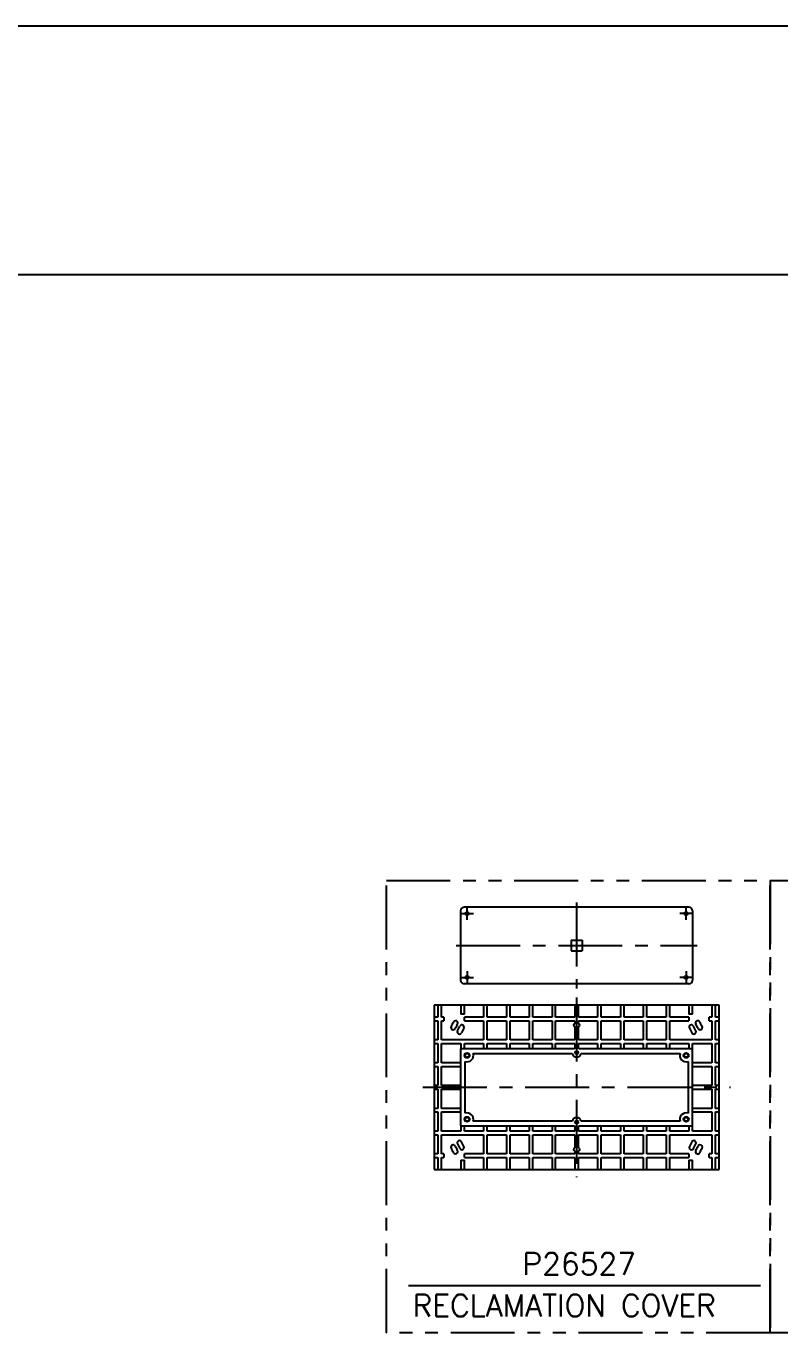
# Model space of a CAD drawing. Extents: x 9929 to 10523, y -3370 to -2950.
# Drawn here: x 10299.9 to 10403.2, y -3129.1 to -2950.2 of the extents above; entities that cross this region are included whole.
import ezdxf

# ---------------------------------------------------------------- set-up
doc = ezdxf.new("R2010")
doc.units = 0
doc.header["$LTSCALE"] = 7
doc.header["$MEASUREMENT"] = 0
doc.linetypes.add('CENTER', pattern=[2, 1.25, -0.25, 0.25, -0.25])
doc.linetypes.add('PHANTOM', pattern=[2.5, 1.25, -0.25, 0.25, -0.25, 0.25, -0.25])
doc.layers.get('0').update_dxf_attribs({"color": 2, "linetype": 'CONTINUOUS'})
for name, color, linetype in [('1', 1, 'CENTER'), ('7', 7, 'CONTINUOUS'), ('CL', 1, 'CENTER'), ('D', 2, 'CONTINUOUS'), ('DWG', 7, 'CONTINUOUS'), ('PH', 3, 'PHANTOM')]:
    doc.layers.add(name, color=color, linetype=linetype)
doc.styles.add('GHS', font='ROMANS.shx', dxfattribs={"bigfont": 'GHS.shx'})

msp = doc.modelspace()

# ---------------------------------------------------------------- linework, layer by layer
msp.add_line((10522.55, -2950.19), (9928.55, -2950.19))
at = {"color": 4}
msp.add_line((10190.09, -2984.19), (10508.55, -2984.19), dxfattribs=at)
at = {"color": 1, "linetype": 'CENTER'}
msp.add_line((10375.32, -3070.21), (10375.32, -3081.97), dxfattribs=at)
at = {"layer": '1'}
for p, q in [((10359.45, -3071.71), (10361.2, -3071.71)), ((10360.32, -3072.59), (10360.32, -3070.84)), ((10391.2, -3071.71), (10389.45, -3071.71)), ((10390.32, -3072.59), (10390.32, -3070.84)), ((10360.32, -3079.6), (10360.32, -3081.35)), ((10390.32, -3079.6), (10390.32, -3081.35)), ((10359.45, -3080.47), (10361.2, -3080.47)), ((10391.2, -3080.47), (10389.45, -3080.47))]:
    msp.add_line(p, q, dxfattribs=at)
at = {"layer": '7', "color": 1, "linetype": 'CENTER'}
msp.add_line((10358.82, -3076.09), (10391.83, -3076.09), dxfattribs=at)
at = {"layer": '7'}
msp.add_circle((10390.32, -3071.71), 0.225, dxfattribs=at)
at = {"layer": 'CL'}
for p, q in [((10375.32, -3083.22), (10375.32, -3107.81)), ((10354.27, -3095.51), (10396.38, -3095.51))]:
    msp.add_line(p, q, dxfattribs=at)
at = {"layer": 'D'}
msp.add_line((10352.32, -3122.67), (10400.48, -3122.67), dxfattribs=at)
at = {"layer": 'DWG'}
for p, q in [((10359.44, -3071.34), (10359.44, -3080.85)), ((10390.7, -3070.84), (10359.94, -3070.84)), ((10391.2, -3071.34), (10391.2, -3080.85)), ((10374.57, -3075.34), (10376.07, -3075.34)), ((10374.57, -3075.34), (10374.57, -3076.84)), ((10376.07, -3075.34), (10376.07, -3076.84)), ((10374.57, -3076.84), (10376.07, -3076.84)), ((10390.7, -3081.35), (10359.94, -3081.35)), ((10355.82, -3084.26), (10355.82, -3106.76)), ((10394.82, -3084.26), (10355.82, -3084.26)), ((10356.32, -3084.26), (10356.32, -3085.89)), ((10356.82, -3085.89), (10356.82, -3084.26)), ((10359.45, -3084.26), (10359.45, -3085.51)), ((10359.95, -3085.51), (10359.95, -3084.26)), ((10362.57, -3084.26), (10362.57, -3085.89)), ((10363.07, -3085.89), (10363.07, -3084.26)), ((10365.7, -3084.26), (10365.7, -3085.89)), ((10366.2, -3085.89), (10366.2, -3084.26)), ((10368.82, -3084.26), (10368.82, -3085.89)), ((10369.32, -3085.89), (10369.32, -3084.26)), ((10371.95, -3084.26), (10371.95, -3085.89)), ((10372.45, -3085.89), (10372.45, -3084.26)), ((10375.07, -3084.26), (10375.07, -3085.89)), ((10375.57, -3085.89), (10375.57, -3084.26)), ((10378.2, -3084.26), (10378.2, -3085.89)), ((10378.7, -3085.89), (10378.7, -3084.26)), ((10381.32, -3084.26), (10381.32, -3085.89)), ((10381.82, -3085.89), (10381.82, -3084.26)), ((10384.45, -3084.26), (10384.45, -3085.89)), ((10384.95, -3085.89), (10384.95, -3084.26)), ((10387.57, -3084.26), (10387.57, -3085.89)), ((10388.07, -3085.89), (10388.07, -3084.26)), ((10390.7, -3084.26), (10390.7, -3085.51)), ((10391.2, -3085.51), (10391.2, -3084.26)), ((10393.82, -3084.26), (10393.82, -3085.89)), ((10394.32, -3085.89), (10394.32, -3084.26)), ((10394.82, -3106.76), (10394.82, -3084.26)), ((10356.32, -3085.89), (10355.82, -3085.89)), ((10355.82, -3086.39), (10356.32, -3086.39)), ((10356.32, -3086.39), (10356.32, -3089.01)), ((10357.15, -3085.89), (10356.82, -3085.89)), ((10356.82, -3089.01), (10356.82, -3086.39)), ((10356.82, -3086.39), (10357.15, -3086.39)), ((10357.15, -3085.89), (10357.15, -3086.39)), ((10359.95, -3085.51), (10359.45, -3085.51)), ((10362.57, -3085.89), (10359.95, -3085.89)), ((10359.95, -3086.39), (10359.95, -3085.89)), ((10359.95, -3086.39), (10362.57, -3086.39)), ((10362.57, -3086.39), (10362.57, -3089.01)), ((10365.7, -3085.89), (10363.07, -3085.89)), ((10363.07, -3089.01), (10363.07, -3086.39)), ((10363.07, -3086.39), (10365.7, -3086.39)), ((10365.7, -3086.39), (10365.7, -3089.01)), ((10368.82, -3085.89), (10366.2, -3085.89)), ((10366.2, -3089.01), (10366.2, -3086.39)), ((10366.2, -3086.39), (10368.82, -3086.39)), ((10368.82, -3086.39), (10368.82, -3089.01)), ((10371.95, -3085.89), (10369.32, -3085.89)), ((10369.32, -3089.01), (10369.32, -3086.39)), ((10369.32, -3086.39), (10371.95, -3086.39)), ((10371.95, -3086.39), (10371.95, -3089.01)), ((10375.07, -3085.89), (10372.45, -3085.89)), ((10372.45, -3089.01), (10372.45, -3086.39)), ((10372.45, -3086.39), (10375.07, -3086.39)), ((10375.07, -3086.39), (10375.07, -3086.73)), ((10378.2, -3085.89), (10375.57, -3085.89)), ((10375.57, -3086.39), (10378.2, -3086.39)), ((10375.57, -3086.73), (10375.57, -3086.39)), ((10378.2, -3086.39), (10378.2, -3089.01)), ((10381.32, -3085.89), (10378.7, -3085.89)), ((10378.7, -3089.01), (10378.7, -3086.39)), ((10378.7, -3086.39), (10381.32, -3086.39)), ((10381.32, -3086.39), (10381.32, -3089.01)), ((10384.45, -3085.89), (10381.82, -3085.89)), ((10381.82, -3089.01), (10381.82, -3086.39)), ((10381.82, -3086.39), (10384.45, -3086.39)), ((10384.45, -3086.39), (10384.45, -3089.01)), ((10387.57, -3085.89), (10384.95, -3085.89)), ((10384.95, -3089.01), (10384.95, -3086.39)), ((10384.95, -3086.39), (10387.57, -3086.39)), ((10387.57, -3086.39), (10387.57, -3089.01)), ((10390.7, -3085.89), (10388.07, -3085.89)), ((10388.07, -3089.01), (10388.07, -3086.39)), ((10388.07, -3086.39), (10390.7, -3086.39)), ((10391.2, -3085.51), (10390.7, -3085.51)), ((10390.7, -3085.89), (10390.7, -3086.39)), ((10393.82, -3085.89), (10393.49, -3085.89)), ((10393.49, -3086.39), (10393.49, -3085.89)), ((10393.49, -3086.39), (10393.82, -3086.39)), ((10393.82, -3086.39), (10393.82, -3089.01)), ((10394.82, -3085.89), (10394.32, -3085.89)), ((10394.32, -3089.01), (10394.32, -3086.39)), ((10394.32, -3086.39), (10394.82, -3086.39)), ((10359, -3087.76), (10359.32, -3087.13)), ((10359.88, -3087.41), (10359.56, -3088.04)), ((10375.07, -3087.29), (10375.07, -3089.01)), ((10375.57, -3089.01), (10375.57, -3087.29)), ((10390.77, -3087.41), (10391.08, -3088.04)), ((10391.64, -3087.76), (10391.33, -3087.13)), ((10356.32, -3089.01), (10355.82, -3089.01)), ((10355.82, -3089.51), (10356.32, -3089.51)), ((10356.32, -3089.51), (10356.32, -3092.14)), ((10362.57, -3089.01), (10356.82, -3089.01)), ((10356.82, -3092.14), (10356.82, -3089.51)), ((10356.82, -3089.51), (10359.45, -3089.51)), ((10359.44, -3090.26), (10359.44, -3100.77)), ((10374.95, -3090.26), (10359.44, -3090.26)), ((10359.45, -3089.51), (10359.45, -3090.26)), ((10359.95, -3089.51), (10362.57, -3089.51)), ((10359.95, -3090.26), (10359.95, -3089.51)), ((10362.57, -3089.51), (10362.57, -3090.26)), ((10365.7, -3089.01), (10363.07, -3089.01)), ((10363.07, -3090.26), (10363.07, -3089.51)), ((10363.07, -3089.51), (10365.7, -3089.51)), ((10365.7, -3089.51), (10365.7, -3090.26)), ((10368.82, -3089.01), (10366.2, -3089.01)), ((10366.2, -3090.26), (10366.2, -3089.51)), ((10366.2, -3089.51), (10368.82, -3089.51)), ((10368.82, -3089.51), (10368.82, -3090.26)), ((10371.95, -3089.01), (10369.32, -3089.01)), ((10369.32, -3090.26), (10369.32, -3089.51)), ((10369.32, -3089.51), (10371.95, -3089.51)), ((10371.95, -3089.51), (10371.95, -3090.26)), ((10375.07, -3089.01), (10372.45, -3089.01)), ((10372.45, -3090.26), (10372.45, -3089.51)), ((10372.45, -3089.51), (10375.07, -3089.51)), ((10375.07, -3089.51), (10375.07, -3090.18)), ((10378.2, -3089.01), (10375.57, -3089.01)), ((10375.57, -3089.51), (10378.2, -3089.51)), ((10375.57, -3090.18), (10375.57, -3089.51)), ((10391.2, -3090.26), (10375.7, -3090.26)), ((10378.2, -3089.51), (10378.2, -3090.26)), ((10381.32, -3089.01), (10378.7, -3089.01)), ((10378.7, -3090.26), (10378.7, -3089.51)), ((10378.7, -3089.51), (10381.32, -3089.51)), ((10381.32, -3089.51), (10381.32, -3090.26)), ((10384.45, -3089.01), (10381.82, -3089.01)), ((10381.82, -3090.26), (10381.82, -3089.51)), ((10381.82, -3089.51), (10384.45, -3089.51)), ((10384.45, -3089.51), (10384.45, -3090.26)), ((10387.57, -3089.01), (10384.95, -3089.01)), ((10384.95, -3090.26), (10384.95, -3089.51)), ((10384.95, -3089.51), (10387.57, -3089.51)), ((10387.57, -3089.51), (10387.57, -3090.26)), ((10393.82, -3089.01), (10388.07, -3089.01)), ((10388.07, -3090.26), (10388.07, -3089.51)), ((10388.07, -3089.51), (10390.7, -3089.51)), ((10390.7, -3089.51), (10390.7, -3090.26)), ((10391.2, -3090.26), (10391.2, -3089.51)), ((10391.2, -3089.51), (10393.82, -3089.51)), ((10391.2, -3100.77), (10391.2, -3090.26)), ((10393.82, -3089.51), (10393.82, -3092.14)), ((10394.82, -3089.01), (10394.32, -3089.01)), ((10394.32, -3092.14), (10394.32, -3089.51)), ((10394.32, -3089.51), (10394.82, -3089.51)), ((10356.32, -3092.14), (10355.82, -3092.14)), ((10359.44, -3092.14), (10356.82, -3092.14)), ((10360.07, -3099.04), (10360.07, -3091.98)), ((10361.16, -3090.88), (10374.71, -3090.88)), ((10375.93, -3090.88), (10389.48, -3090.88)), ((10390.58, -3091.98), (10390.58, -3099.04)), ((10393.82, -3092.14), (10391.2, -3092.14)), ((10394.82, -3092.14), (10394.32, -3092.14)), ((10355.82, -3092.64), (10356.32, -3092.64)), ((10356.32, -3092.64), (10356.32, -3095.26)), ((10356.82, -3095.26), (10356.82, -3092.64)), ((10356.82, -3092.64), (10359.44, -3092.64)), ((10391.2, -3092.64), (10393.82, -3092.64)), ((10393.82, -3092.64), (10393.82, -3095.26)), ((10394.32, -3092.64), (10394.82, -3092.64)), ((10394.32, -3095.26), (10394.32, -3092.64)), ((10356.32, -3095.26), (10355.82, -3095.26)), ((10355.82, -3095.76), (10356.32, -3095.76)), ((10356.32, -3095.76), (10356.32, -3098.39)), ((10359.44, -3095.26), (10356.82, -3095.26)), ((10356.82, -3098.39), (10356.82, -3095.76)), ((10356.82, -3095.76), (10359.44, -3095.76)), ((10393.82, -3095.26), (10391.2, -3095.26)), ((10391.2, -3095.76), (10393.82, -3095.76)), ((10393.82, -3095.76), (10393.82, -3098.39)), ((10394.82, -3095.26), (10394.32, -3095.26)), ((10394.32, -3095.76), (10394.82, -3095.76)), ((10394.32, -3098.39), (10394.32, -3095.76)), ((10356.32, -3098.39), (10355.82, -3098.39)), ((10355.82, -3098.89), (10356.32, -3098.89)), ((10356.32, -3098.89), (10356.32, -3101.51)), ((10359.44, -3098.39), (10356.82, -3098.39)), ((10356.82, -3101.51), (10356.82, -3098.89)), ((10356.82, -3098.89), (10359.44, -3098.89)), ((10393.82, -3098.39), (10391.2, -3098.39)), ((10391.2, -3098.89), (10393.82, -3098.89)), ((10393.82, -3098.89), (10393.82, -3101.51)), ((10394.82, -3098.39), (10394.32, -3098.39)), ((10394.32, -3101.51), (10394.32, -3098.89)), ((10394.32, -3098.89), (10394.82, -3098.89)), ((10359.44, -3100.77), (10374.95, -3100.77)), ((10359.45, -3100.77), (10359.45, -3101.51)), ((10359.95, -3101.51), (10359.95, -3100.77)), ((10374.71, -3100.14), (10361.16, -3100.14)), ((10362.57, -3100.77), (10362.57, -3101.51)), ((10363.07, -3101.51), (10363.07, -3100.77)), ((10365.7, -3100.77), (10365.7, -3101.51)), ((10366.2, -3101.51), (10366.2, -3100.77)), ((10368.82, -3100.77), (10368.82, -3101.51)), ((10369.32, -3101.51), (10369.32, -3100.77)), ((10371.95, -3100.77), (10371.95, -3101.51)), ((10372.45, -3101.51), (10372.45, -3100.77)), ((10375.07, -3100.84), (10375.07, -3101.51)), ((10375.57, -3101.51), (10375.57, -3100.84)), ((10375.7, -3100.77), (10391.2, -3100.77)), ((10389.48, -3100.14), (10375.93, -3100.14)), ((10378.2, -3100.77), (10378.2, -3101.51)), ((10378.7, -3101.51), (10378.7, -3100.77)), ((10381.32, -3100.77), (10381.32, -3101.51)), ((10381.82, -3101.51), (10381.82, -3100.77)), ((10384.45, -3100.77), (10384.45, -3101.51)), ((10384.95, -3101.51), (10384.95, -3100.77)), ((10387.57, -3100.77), (10387.57, -3101.51)), ((10388.07, -3101.51), (10388.07, -3100.77)), ((10390.7, -3100.77), (10390.7, -3101.51)), ((10391.2, -3101.51), (10391.2, -3100.77)), ((10356.32, -3101.51), (10355.82, -3101.51)), ((10355.82, -3102.01), (10356.32, -3102.01)), ((10356.32, -3102.01), (10356.32, -3104.64)), ((10359.45, -3101.51), (10356.82, -3101.51)), ((10356.82, -3104.64), (10356.82, -3102.01)), ((10356.82, -3102.01), (10362.57, -3102.01)), ((10362.57, -3101.51), (10359.95, -3101.51)), ((10362.57, -3102.01), (10362.57, -3104.64)), ((10365.7, -3101.51), (10363.07, -3101.51)), ((10363.07, -3102.01), (10365.7, -3102.01)), ((10363.07, -3104.64), (10363.07, -3102.01)), ((10365.7, -3102.01), (10365.7, -3104.64)), ((10368.82, -3101.51), (10366.2, -3101.51)), ((10366.2, -3102.01), (10368.82, -3102.01)), ((10366.2, -3104.64), (10366.2, -3102.01)), ((10368.82, -3102.01), (10368.82, -3104.64)), ((10371.95, -3101.51), (10369.32, -3101.51)), ((10369.32, -3104.64), (10369.32, -3102.01)), ((10369.32, -3102.01), (10371.95, -3102.01)), ((10371.95, -3102.01), (10371.95, -3104.64)), ((10375.07, -3101.51), (10372.45, -3101.51)), ((10372.45, -3104.64), (10372.45, -3102.01)), ((10372.45, -3102.01), (10375.07, -3102.01)), ((10375.07, -3102.01), (10375.07, -3103.73)), ((10378.2, -3101.51), (10375.57, -3101.51)), ((10375.57, -3102.01), (10378.2, -3102.01)), ((10375.57, -3103.73), (10375.57, -3102.01)), ((10378.2, -3102.01), (10378.2, -3104.64)), ((10381.32, -3101.51), (10378.7, -3101.51)), ((10378.7, -3102.01), (10381.32, -3102.01)), ((10378.7, -3104.64), (10378.7, -3102.01)), ((10381.32, -3102.01), (10381.32, -3104.64)), ((10384.45, -3101.51), (10381.82, -3101.51)), ((10381.82, -3102.01), (10384.45, -3102.01)), ((10381.82, -3104.64), (10381.82, -3102.01)), ((10384.45, -3102.01), (10384.45, -3104.64)), ((10387.57, -3101.51), (10384.95, -3101.51)), ((10384.95, -3102.01), (10387.57, -3102.01)), ((10384.95, -3104.64), (10384.95, -3102.01)), ((10387.57, -3102.01), (10387.57, -3104.64)), ((10390.7, -3101.51), (10388.07, -3101.51)), ((10388.07, -3104.64), (10388.07, -3102.01)), ((10388.07, -3102.01), (10393.82, -3102.01)), ((10393.82, -3101.51), (10391.2, -3101.51)), ((10393.82, -3102.01), (10393.82, -3104.64)), ((10394.82, -3101.51), (10394.32, -3101.51)), ((10394.32, -3102.01), (10394.82, -3102.01)), ((10394.32, -3104.64), (10394.32, -3102.01)), ((10356.32, -3104.64), (10355.82, -3104.64)), ((10357.15, -3104.64), (10356.82, -3104.64)), ((10357.15, -3104.64), (10357.15, -3105.14)), ((10359, -3103.26), (10359.32, -3103.89)), ((10359.88, -3103.61), (10359.56, -3102.99)), ((10362.57, -3104.64), (10359.95, -3104.64)), ((10359.95, -3105.14), (10359.95, -3104.64)), ((10365.7, -3104.64), (10363.07, -3104.64)), ((10368.82, -3104.64), (10366.2, -3104.64)), ((10371.95, -3104.64), (10369.32, -3104.64)), ((10375.07, -3104.64), (10372.45, -3104.64)), ((10375.07, -3104.29), (10375.07, -3104.64)), ((10375.57, -3104.64), (10375.57, -3104.29)), ((10378.2, -3104.64), (10375.57, -3104.64)), ((10381.32, -3104.64), (10378.7, -3104.64)), ((10384.45, -3104.64), (10381.82, -3104.64)), ((10387.57, -3104.64), (10384.95, -3104.64)), ((10390.7, -3104.64), (10388.07, -3104.64)), ((10390.7, -3104.64), (10390.7, -3105.14)), ((10391.08, -3102.99), (10390.77, -3103.61)), ((10391.33, -3103.89), (10391.64, -3103.26)), ((10393.82, -3104.64), (10393.49, -3104.64)), ((10393.49, -3105.14), (10393.49, -3104.64)), ((10394.82, -3104.64), (10394.32, -3104.64)), ((10355.82, -3105.14), (10356.32, -3105.14)), ((10356.32, -3105.14), (10356.32, -3106.76)), ((10356.82, -3105.14), (10357.15, -3105.14)), ((10356.82, -3106.76), (10356.82, -3105.14)), ((10359.45, -3105.51), (10359.95, -3105.51)), ((10359.45, -3105.51), (10359.45, -3106.76)), ((10359.95, -3105.14), (10362.57, -3105.14)), ((10359.95, -3106.76), (10359.95, -3105.51)), ((10362.57, -3105.14), (10362.57, -3106.76)), ((10363.07, -3105.14), (10365.7, -3105.14)), ((10363.07, -3106.76), (10363.07, -3105.14)), ((10365.7, -3105.14), (10365.7, -3106.76)), ((10366.2, -3105.14), (10368.82, -3105.14)), ((10366.2, -3106.76), (10366.2, -3105.14)), ((10368.82, -3105.14), (10368.82, -3106.76)), ((10369.32, -3106.76), (10369.32, -3105.14)), ((10369.32, -3105.14), (10371.95, -3105.14)), ((10371.95, -3105.14), (10371.95, -3106.76)), ((10372.45, -3106.76), (10372.45, -3105.14)), ((10372.45, -3105.14), (10375.07, -3105.14)), ((10375.07, -3105.14), (10375.07, -3106.76)), ((10375.57, -3105.14), (10378.2, -3105.14)), ((10375.57, -3106.76), (10375.57, -3105.14)), ((10378.2, -3105.14), (10378.2, -3106.76)), ((10378.7, -3105.14), (10381.32, -3105.14)), ((10378.7, -3106.76), (10378.7, -3105.14)), ((10381.32, -3105.14), (10381.32, -3106.76)), ((10381.82, -3105.14), (10384.45, -3105.14)), ((10381.82, -3106.76), (10381.82, -3105.14)), ((10384.45, -3105.14), (10384.45, -3106.76)), ((10384.95, -3105.14), (10387.57, -3105.14)), ((10384.95, -3106.76), (10384.95, -3105.14)), ((10387.57, -3105.14), (10387.57, -3106.76)), ((10388.07, -3106.76), (10388.07, -3105.14)), ((10388.07, -3105.14), (10390.7, -3105.14)), ((10390.7, -3105.51), (10390.7, -3106.76)), ((10390.7, -3105.51), (10391.2, -3105.51)), ((10391.2, -3106.76), (10391.2, -3105.51)), ((10393.49, -3105.14), (10393.82, -3105.14)), ((10393.82, -3105.14), (10393.82, -3106.76)), ((10394.32, -3105.14), (10394.82, -3105.14)), ((10394.32, -3106.76), (10394.32, -3105.14)), ((10355.82, -3106.76), (10394.82, -3106.76))]:
    msp.add_line(p, q, dxfattribs=at)
for centre, radius in [((10360.32, -3071.71), 0.225), ((10360.32, -3080.47), 0.225), ((10390.32, -3080.47), 0.225), ((10375.32, -3087.01), 0.375), ((10360.32, -3091.14), 0.344), ((10360.32, -3091.14), 0.313), ((10360.32, -3091.14), 0.263), ((10375.32, -3090.76), 0.219), ((10390.32, -3091.14), 0.344), ((10390.32, -3091.14), 0.313), ((10390.32, -3091.14), 0.263), ((10360.32, -3099.89), 0.344), ((10360.32, -3099.89), 0.313), ((10360.32, -3099.89), 0.263), ((10375.32, -3100.27), 0.219), ((10390.32, -3099.89), 0.344), ((10390.32, -3099.89), 0.313), ((10390.32, -3099.89), 0.263), ((10375.32, -3104.01), 0.375)]:
    msp.add_circle(centre, radius, dxfattribs=at)
for centre, radius, start, end in [((10359.94, -3071.34), 0.5, 90, 180), ((10390.7, -3071.34), 0.5, 0, 90), ((10359.94, -3080.85), 0.5, 180, 270), ((10390.7, -3080.85), 0.5, 270, 0), ((10375.32, -3095.51), 19.1, 152.0198, 154.1579), ((10358.73, -3086.7), 0.313, 332.0198, 152.0198), ((10375.32, -3095.51), 18.47, 152.0198, 154.1579), ((10391.91, -3086.7), 0.313, 27.9802, 207.9802), ((10375.32, -3095.51), 18.47, 25.8421, 27.9802), ((10375.32, -3095.51), 19.1, 25.8421, 27.9802), ((10358.42, -3087.32), 0.313, 154.1579, 334.1579), ((10359.28, -3087.9), 0.313, 153.4802, 333.4802), ((10359.6, -3087.27), 0.313, 333.4802, 153.4802), ((10391.05, -3087.27), 0.313, 26.5198, 206.5198), ((10391.36, -3087.9), 0.313, 206.5198, 26.5198), ((10392.23, -3087.32), 0.313, 205.8421, 25.8421), ((10375.32, -3090.76), 0.625, 53.1301, 126.8699), ((10360.32, -3091.14), 0.881, 253.0953, 16.9047), ((10375.32, -3090.76), 0.625, 191.537, 348.463), ((10390.32, -3091.14), 0.881, 163.0953, 286.9047), ((10360.32, -3099.89), 0.881, 343.0953, 106.9047), ((10390.32, -3099.89), 0.881, 73.0953, 196.9047), ((10375.32, -3100.27), 0.625, 11.537, 168.463), ((10375.32, -3100.27), 0.625, 233.1301, 306.8699), ((10359.28, -3103.12), 0.313, 26.5198, 206.5198), ((10391.36, -3103.12), 0.313, 333.4802, 153.4802), ((10358.42, -3103.7), 0.313, 25.8421, 205.8421), ((10375.32, -3095.51), 19.1, 205.8421, 207.9802), ((10358.73, -3104.32), 0.313, 207.9802, 27.9802), ((10375.32, -3095.51), 18.47, 205.8421, 207.9802), ((10359.6, -3103.75), 0.313, 206.5198, 26.5198), ((10391.05, -3103.75), 0.313, 153.4802, 333.4802), ((10391.91, -3104.32), 0.313, 152.0198, 332.0198), ((10375.32, -3095.51), 18.47, 332.0198, 334.1579), ((10392.23, -3103.7), 0.313, 334.1579, 154.1579), ((10375.32, -3095.51), 19.1, 332.0198, 334.1579)]:
    msp.add_arc(centre, radius, start, end, dxfattribs=at)
at = {"layer": 'PH'}
for points in [[(10349.27, -3067.18), (10401.83, -3067.18), (10401.83, -3129.14), (10349.27, -3129.14)], [(10401.83, -3067.18), (10492.37, -3067.18), (10492.37, -3129.14), (10401.83, -3129.14)]]:
    msp.add_lwpolyline(points, close=True, dxfattribs=at)

# ---------------------------------------------------------------- texts
at = {"layer": 'D', "style": 'GHS'}
msp.add_text('RECLAMATION COVER', height=3, dxfattribs=at).set_placement((10352.86, -3126.9))
at = {"layer": 'DWG', "style": 'GHS'}
msp.add_text('P26527', height=3, dxfattribs=at).set_placement((10367.9, -3121.18))

doc.saveas('drawing.dxf')
